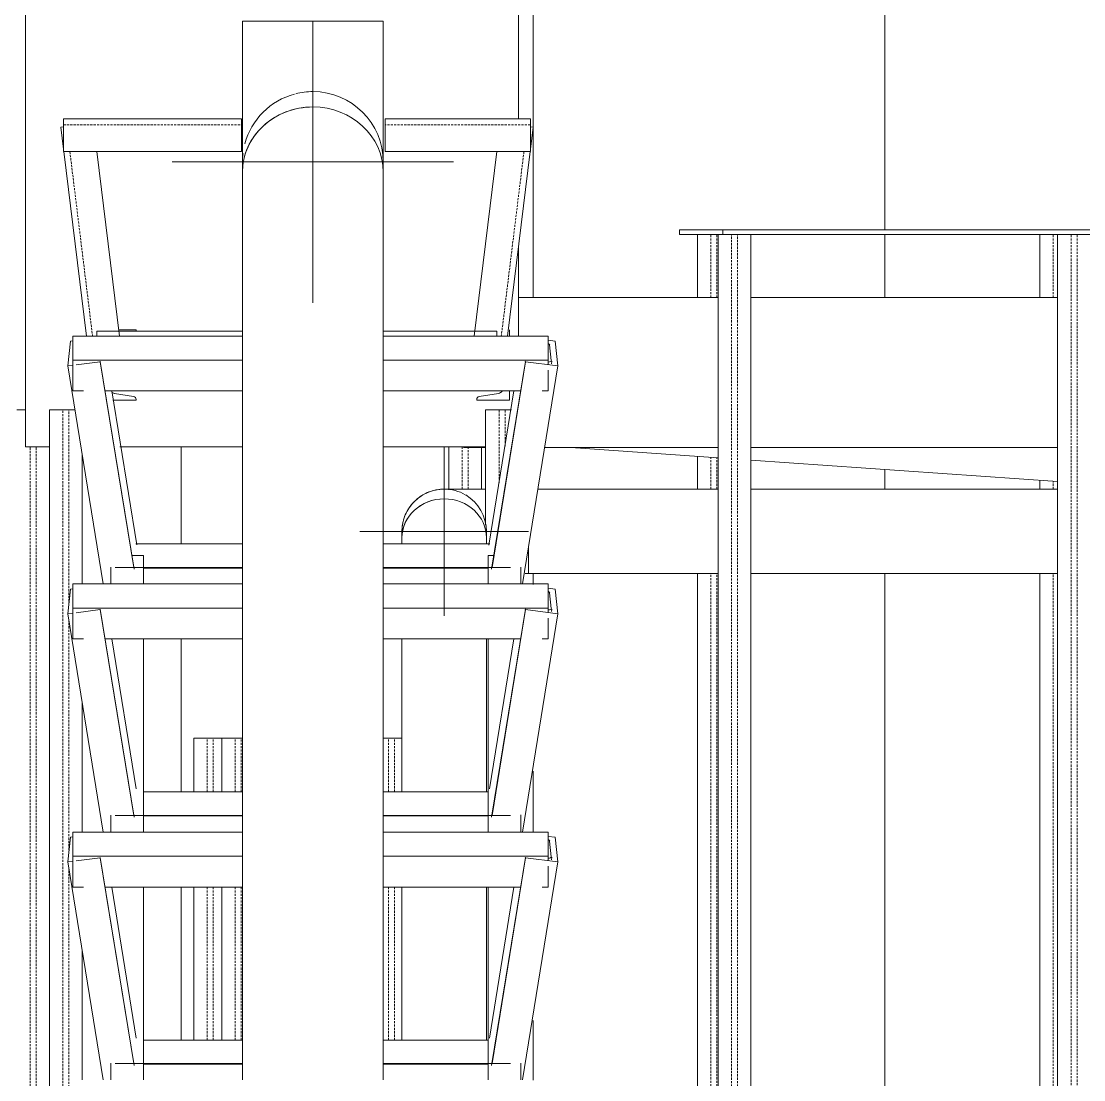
# Model space of a CAD drawing. Header units: centimetres. Extents: x -3046 to 63786, y -269 to 1483.
# Drawn here: x 55661.6 to 55888, y 247.2 to 472.8 of the extents above; entities that cross this region are included whole.
import ezdxf

# ---------------------------------------------------------------- set-up
doc = ezdxf.new("R2010")
doc.units = ezdxf.units.CM
doc.linetypes.add('Hidden', pattern=[0.714375, 0.47625, -0.238125])
doc.linetypes.add('Oculto', pattern=[0.714375, 0.47625, -0.238125])
for name, color, linetype, lineweight in [('A-FLOR', 7, 'Continuous', 9), ('A-GENM', 7, 'Continuous', 9), ('A-WALL-PATT', 7, 'Continuous', 9), ('M-HVAC-DUCT', 7, 'Continuous', 9), ('M-HVAC-DUCT-CNTR', 7, 'Continuous', 9), ('S-BEAM', 7, 'Continuous', 9), ('S-COLS', 7, 'Continuous', 9)]:
    doc.layers.add(name, color=color, linetype=linetype, lineweight=lineweight)
doc.layers.add('M-HVAC-DUCT-ANNO', color=7, linetype='Continuous', lineweight=9, true_color=0x007f00)

# ---------------------------------------------------------------- blocks, each defined once
blk = doc.blocks.new('M_Round Elbow - 1 D-1285890-s04')
at = {"layer": 'M-HVAC-DUCT', "color": 6, "true_color": 0xff00ff, "flags": 128}
for points in [[(-1527.18, 442.84), (-1527.18, 442.82), (-1527.18, 442.75), (-1527.18, 442.63), (-1527.18, 442.46), (-1527.18, 442.24), (-1527.18, 441.98), (-1527.18, 441.67), (-1527.18, 441.32), (-1527.18, 440.92), (-1527.18, 440.66)], [(-1497.18, 440.66), (-1497.18, 441.08), (-1497.18, 441.47), (-1497.18, 441.8), (-1497.18, 442.09), (-1497.18, 442.34), (-1497.18, 442.53), (-1497.18, 442.68), (-1497.18, 442.78), (-1497.18, 442.83), (-1497.18, 442.84)]]:
    blk.add_lwpolyline(points, dxfattribs=at)
at = {"layer": 'M-HVAC-DUCT', "color": 6, "true_color": 0xff00ff}
for start, end in [(90, 104.1082), (360, 90), (105, 165), (173.0066, 180)]:
    blk.add_arc((-1512.18, 442.84), 15, start, end, dxfattribs=at)
for start_param, end_param in [(1.570796, 3.141593), (0, 1.570796)]:
    blk.add_ellipse((-1512.18, 440.66), major_axis=(15, 0), ratio=0.927184, start_param=start_param, end_param=end_param, dxfattribs=at)
blk = doc.blocks.new('M_Round Elbow - 1 D-1285908-s04')
at = {"layer": 'M-HVAC-DUCT', "color": 6, "true_color": 0xff00ff}
for p, q in [((-1512.18, 472.84), (-1527.18, 472.84)), ((-1497.18, 472.84), (-1512.18, 472.84)), ((-1527.17, 442.39), (-1527.18, 442.68)), ((-1497.18, 442.84), (-1497.19, 442.47))]:
    blk.add_line(p, q, dxfattribs=at)
at = {"layer": 'M-HVAC-DUCT', "color": 6, "true_color": 0xff00ff, "flags": 128}
for points in [[(-1527.18, 443.06), (-1527.18, 443.23), (-1527.18, 443.44), (-1527.18, 443.7), (-1527.18, 444.01), (-1527.18, 444.36), (-1527.18, 444.77), (-1527.18, 445.21), (-1527.18, 445.7), (-1527.18, 446.23), (-1527.18, 446.81), (-1527.18, 447.42), (-1527.18, 448.08), (-1527.18, 448.78), (-1527.18, 449.51), (-1527.18, 450.29), (-1527.18, 451.1), (-1527.18, 451.94), (-1527.18, 452.82), (-1527.18, 453.73), (-1527.18, 454.67), (-1527.18, 455.64), (-1527.18, 456.63), (-1527.18, 457.66), (-1527.18, 458.7), (-1527.18, 459.77), (-1527.18, 460.86), (-1527.18, 461.97), (-1527.18, 463.1), (-1527.18, 464.24), (-1527.18, 465.4), (-1527.18, 466.56), (-1527.18, 467.74), (-1527.18, 468.93), (-1527.18, 470.12), (-1527.18, 471.32), (-1527.18, 472.52), (-1527.18, 472.84)], [(-1497.18, 472.84), (-1497.18, 471.64), (-1497.18, 470.44), (-1497.18, 469.25), (-1497.18, 468.06), (-1497.18, 466.88), (-1497.18, 465.71), (-1497.18, 464.55), (-1497.18, 463.41), (-1497.18, 462.27), (-1497.18, 461.16), (-1497.18, 460.06), (-1497.18, 458.99), (-1497.18, 457.94), (-1497.18, 456.91), (-1497.18, 455.9), (-1497.18, 454.93), (-1497.18, 453.98), (-1497.18, 453.06), (-1497.18, 452.17), (-1497.18, 451.32), (-1497.18, 450.5), (-1497.18, 449.72), (-1497.18, 448.97), (-1497.18, 448.27), (-1497.18, 447.6), (-1497.18, 446.97), (-1497.18, 446.38), (-1497.18, 445.84), (-1497.18, 445.34), (-1497.18, 444.88), (-1497.18, 444.47), (-1497.18, 444.1), (-1497.18, 443.78), (-1497.18, 443.51), (-1497.18, 443.28), (-1497.18, 443.1), (-1497.18, 442.97)]]:
    blk.add_lwpolyline(points, dxfattribs=at)
blk = doc.blocks.new('M_Round Elbow - 1 D-1286141-s04')
at = {"layer": 'M-HVAC-DUCT', "color": 6, "true_color": 0xff00ff, "flags": 128}
for points in [[(-1493.18, 364.1), (-1493.18, 364.09), (-1493.18, 364.04), (-1493.18, 363.97), (-1493.18, 363.87), (-1493.18, 363.74), (-1493.18, 363.59), (-1493.18, 363.4), (-1493.18, 363.19), (-1493.18, 362.95), (-1493.18, 362.72)], [(-1475.18, 362.72), (-1475.18, 362.98), (-1475.18, 363.22), (-1475.18, 363.43), (-1475.18, 363.61), (-1475.18, 363.76), (-1475.18, 363.89), (-1475.18, 363.98), (-1475.18, 364.05), (-1475.18, 364.09), (-1475.18, 364.1)]]:
    blk.add_lwpolyline(points, dxfattribs=at)
at = {"layer": 'M-HVAC-DUCT', "color": 6, "true_color": 0xff00ff}
for start, end in [(90, 180), (60, 90), (360, 59.4124), (180, 183.0832), (356.9168, 0)]:
    blk.add_arc((-1484.18, 364.1), 9, start, end, dxfattribs=at)
for major_axis, start_param, end_param in [((9, 0), 1.570796, 3.141593), ((-9, 0), 3.141593, 4.712389)]:
    blk.add_ellipse((-1484.18, 362.72), major_axis=major_axis, ratio=0.922981, start_param=start_param, end_param=end_param, dxfattribs=at)
blk = doc.blocks.new('Barras cuadradas - Pilar - SQ 70mm-1286886-s04')
at = {"layer": 'S-COLS'}
for p, q in [((-1537.58, 320), (-1537.58, 308.56)), ((-1531.58, 320), (-1537.58, 320)), ((-1537.58, 288.27), (-1537.58, 255.65))]:
    blk.add_line(p, q, dxfattribs=at)
at = {"layer": 'S-COLS', "linetype": 'Oculto'}
for p, q in [((-1534.72, 308.56), (-1534.72, 320)), ((-1533.45, 308.56), (-1533.45, 320)), ((-1534.72, 255.65), (-1534.72, 288.27)), ((-1533.45, 255.65), (-1533.45, 288.27))]:
    blk.add_line(p, q, dxfattribs=at)
blk = doc.blocks.new('Barras cuadradas - Pilar - SQ 70mm-V204-s04')
at = {"layer": 'S-COLS'}
for p, q in [((-1531.58, 320), (-1531.58, 308.56)), ((-1527.18, 320), (-1531.58, 320)), ((-1531.58, 288.27), (-1531.58, 255.65))]:
    blk.add_line(p, q, dxfattribs=at)
at = {"layer": 'S-COLS', "linetype": 'Oculto'}
for p, q in [((-1528.72, 308.56), (-1528.72, 320)), ((-1527.45, 308.56), (-1527.45, 320)), ((-1528.72, 255.65), (-1528.72, 288.27)), ((-1527.45, 255.65), (-1527.45, 288.27))]:
    blk.add_line(p, q, dxfattribs=at)
blk = doc.blocks.new('Barras cuadradas - Pilar - SQ 70mm-V205-s04')
at = {"layer": 'S-COLS'}
blk.add_line((-1493.15, 320), (-1497.18, 320), dxfattribs=at)
at = {"layer": 'S-COLS', "linetype": 'Oculto'}
for p, q in [((-1496.02, 308.56), (-1496.02, 320)), ((-1494.75, 308.56), (-1494.75, 320)), ((-1496.02, 255.65), (-1496.02, 288.27)), ((-1494.75, 255.65), (-1494.75, 288.27))]:
    blk.add_line(p, q, dxfattribs=at)
blk = doc.blocks.new('C Shapes - C7x15-1294568-s04')
at = {"layer": 'S-BEAM'}
for p, q in [((-1565.91, 450.27), (-1565.33, 450.34)), ((-1565.33, 445.56), (-1565.91, 450.27)), ((-1560.44, 405.73), (-1565.27, 445.07)), ((-1553.39, 405.73), (-1558.22, 445.07))]:
    blk.add_line(p, q, dxfattribs=at)
at = {"layer": 'S-BEAM', "linetype": 'Hidden'}
blk.add_line((-1563.97, 445.07), (-1559.14, 405.73), dxfattribs=at)
blk = doc.blocks.new('C Shapes - C7x15-1293934-s04')
at = {"layer": 'S-BEAM'}
for p, q in [((-1565.33, 445.07), (-1565.33, 452.07)), ((-1565.33, 452.07), (-1527.4, 452.07)), ((-1527.4, 452.07), (-1527.4, 445.07)), ((-1527.4, 445.07), (-1565.33, 445.07))]:
    blk.add_line(p, q, dxfattribs=at)
at = {"layer": 'S-BEAM', "linetype": 'Hidden'}
blk.add_line((-1565.33, 450.77), (-1527.4, 450.77), dxfattribs=at)
blk = doc.blocks.new('C Shapes - C7x15-1294540-s04')
at = {"layer": 'S-BEAM'}
for p, q in [((-1465.82, 450.34), (-1465.24, 450.27)), ((-1465.24, 450.27), (-1465.82, 445.56)), ((-1472.93, 445.07), (-1477.76, 405.73)), ((-1465.88, 445.07), (-1470.71, 405.73))]:
    blk.add_line(p, q, dxfattribs=at)
at = {"layer": 'S-BEAM', "linetype": 'Hidden'}
blk.add_line((-1467.18, 445.07), (-1472.01, 405.73), dxfattribs=at)
blk = doc.blocks.new('C Shapes - C7x15-1294120-s04')
at = {"layer": 'S-BEAM'}
for p, q in [((-1496.78, 445.07), (-1496.78, 452.07)), ((-1496.78, 452.07), (-1465.82, 452.07)), ((-1465.82, 452.07), (-1465.82, 445.07)), ((-1465.82, 445.07), (-1496.78, 445.07))]:
    blk.add_line(p, q, dxfattribs=at)
at = {"layer": 'S-BEAM', "linetype": 'Hidden'}
blk.add_line((-1465.82, 450.77), (-1496.78, 450.77), dxfattribs=at)
blk = doc.blocks.new('C Shapes - C7x15-1294607-s04')
at = {"layer": 'S-BEAM'}
for p, q in [((-1558.19, 405.73), (-1558.19, 406.74)), ((-1527.13, 406.74), (-1558.19, 406.74)), ((-1472.96, 406.74), (-1497.23, 406.74)), ((-1472.96, 406.74), (-1472.96, 405.73))]:
    blk.add_line(p, q, dxfattribs=at)
blk = doc.blocks.new('C Shapes - C7x15-1298712-s04')
at = {"layer": 'S-BEAM'}
for p, q in [((-1563.32, 400.6), (-1563.32, 405.73)), ((-1527.18, 405.73), (-1563.32, 405.73)), ((-1527.18, 405.73), (-1527.18, 400.6)), ((-1563.32, 394.02), (-1563.32, 400.6)), ((-1563.32, 400.6), (-1527.18, 400.6)), ((-1527.18, 400.6), (-1527.18, 394.02)), ((-1561.06, 394.02), (-1563.32, 394.02)), ((-1527.18, 394.02), (-1556.47, 394.02))]:
    blk.add_line(p, q, dxfattribs=at)
blk = doc.blocks.new('C Shapes - C7x15-1298713-s04')
at = {"layer": 'S-BEAM'}
for p, q in [((-1527.18, 361.41), (-1549.88, 361.41)), ((-1474.48, 361.41), (-1497.18, 361.41)), ((-1527.18, 356.37), (-1554.32, 356.37)), ((-1527.18, 356.28), (-1548.26, 356.28)), ((-1470.04, 356.37), (-1497.18, 356.37)), ((-1474.84, 356.28), (-1497.18, 356.28))]:
    blk.add_line(p, q, dxfattribs=at)
blk = doc.blocks.new('C Shapes - C7x15-1298364-s04')
at = {"layer": 'S-BEAM'}
for p, q in [((-1497.18, 400.6), (-1497.18, 405.73)), ((-1462.05, 405.73), (-1497.18, 405.73)), ((-1462.05, 405.73), (-1462.05, 400.6)), ((-1497.18, 394.02), (-1497.18, 400.6)), ((-1497.18, 400.6), (-1462.05, 400.6)), ((-1462.05, 400.6), (-1462.05, 399.63)), ((-1462.05, 398.46), (-1462.05, 394.02)), ((-1467.89, 394.02), (-1497.18, 394.02)), ((-1462.05, 394.02), (-1463.3, 394.02))]:
    blk.add_line(p, q, dxfattribs=at)
blk = doc.blocks.new('C Shapes - C7x15-1298311-s04')
at = {"layer": 'S-BEAM'}
for p, q in [((-1460.53, 404.63), (-1462.05, 404.83)), ((-1461.71, 403.84), (-1461.35, 400.49)), ((-1459.96, 399.37), (-1460.53, 404.63)), ((-1466.88, 400.34), (-1474.08, 356.01)), ((-1466.88, 400.26), (-1473.99, 356.4)), ((-1459.96, 399.37), (-1467.51, 352.88)), ((-1466.89, 400.32), (-1466.88, 400.26)), ((-1466.88, 400.26), (-1459.96, 399.37)), ((-1461.31, 399.83), (-1461.22, 400.39)), ((-1469.31, 394.02), (-1474.64, 361.18))]:
    blk.add_line(p, q, dxfattribs=at)
for centre, major_axis, start_param, end_param in [((-1462.96, 404), (-1.26, 0.2), 3.235311, 3.938155), ((-1466.26, 400.24), (-0.628, 0.102), 0, 0.093719), ((-1462.6, 400.66), (-1.26, 0.2), 2.063904, 3.235311)]:
    blk.add_ellipse(centre, major_axis=major_axis, ratio=0.342149, start_param=start_param, end_param=end_param, dxfattribs=at)
blk = doc.blocks.new('C Shapes - C7x15-V211-s04')
at = {"layer": 'S-BEAM'}
for p, q in [((-1527.18, 308.56), (-1548.26, 308.56)), ((-1474.84, 308.56), (-1497.18, 308.56)), ((-1527.18, 303.53), (-1554.32, 303.53)), ((-1470.04, 303.53), (-1497.18, 303.53)), ((-1527.18, 303.43), (-1548.26, 303.43)), ((-1474.84, 303.43), (-1497.18, 303.43))]:
    blk.add_line(p, q, dxfattribs=at)
blk = doc.blocks.new('C Shapes - C7x15-V212-s04')
at = {"layer": 'S-BEAM'}
for p, q in [((-1460.53, 351.79), (-1462.05, 351.98)), ((-1459.96, 346.52), (-1460.53, 351.79)), ((-1461.71, 350.99), (-1461.35, 347.64)), ((-1466.88, 347.49), (-1474.08, 303.16)), ((-1466.88, 347.41), (-1473.99, 303.55)), ((-1459.96, 346.52), (-1467.51, 299.97)), ((-1466.89, 347.47), (-1466.88, 347.41)), ((-1466.88, 347.41), (-1459.96, 346.52)), ((-1461.31, 346.98), (-1461.22, 347.54)), ((-1469.31, 341.18), (-1474.5, 309.21))]:
    blk.add_line(p, q, dxfattribs=at)
for centre, major_axis, start_param, end_param in [((-1462.96, 351.15), (-1.26, 0.2), 3.235311, 3.938155), ((-1466.26, 347.39), (-0.628, 0.102), 0, 0.093719), ((-1462.6, 347.81), (-1.26, 0.2), 2.063904, 3.235311)]:
    blk.add_ellipse(centre, major_axis=major_axis, ratio=0.342149, start_param=start_param, end_param=end_param, dxfattribs=at)
blk = doc.blocks.new('C Shapes - C7x15-V213-s04')
at = {"layer": 'S-BEAM'}
for p, q in [((-1460.53, 298.88), (-1462.05, 299.07)), ((-1461.71, 298.08), (-1461.35, 294.73)), ((-1459.96, 293.61), (-1460.53, 298.88)), ((-1466.88, 294.58), (-1474.08, 250.25)), ((-1466.88, 294.5), (-1473.99, 250.64)), ((-1466.89, 294.56), (-1466.88, 294.5)), ((-1466.88, 294.5), (-1459.96, 293.61)), ((-1461.31, 294.07), (-1461.22, 294.63)), ((-1459.96, 293.61), (-1467.5, 247.19)), ((-1469.31, 288.27), (-1474.54, 256.02))]:
    blk.add_line(p, q, dxfattribs=at)
for centre, major_axis, start_param, end_param in [((-1462.96, 298.24), (-1.26, 0.2), 3.235311, 3.938155), ((-1466.26, 294.48), (-0.628, 0.102), 0, 0.093719), ((-1462.6, 294.9), (-1.26, 0.2), 2.063904, 3.235311)]:
    blk.add_ellipse(centre, major_axis=major_axis, ratio=0.342149, start_param=start_param, end_param=end_param, dxfattribs=at)
blk = doc.blocks.new('C Shapes - C7x15-1298714-s04')
at = {"layer": 'S-BEAM'}
for p, q in [((-1563.83, 404.63), (-1564.4, 399.37)), ((-1563.32, 404.7), (-1563.83, 404.63)), ((-1564.4, 399.37), (-1563.32, 399.51)), ((-1556.86, 352.88), (-1564.4, 399.37)), ((-1562.64, 399.59), (-1557.49, 400.26)), ((-1557.49, 400.26), (-1557.48, 400.32)), ((-1550.37, 356.4), (-1557.49, 400.26)), ((-1550.29, 356.01), (-1557.48, 400.34)), ((-1549.72, 361.19), (-1555.05, 394.02))]:
    blk.add_line(p, q, dxfattribs=at)
blk.add_ellipse((-1558.11, 400.24), major_axis=(0.628, 0.102), ratio=0.342149, start_param=6.189467, end_param=6.283185, dxfattribs=at)
blk = doc.blocks.new('C Shapes - C7x15-V216-s04')
at = {"layer": 'S-BEAM'}
for p, q in [((-1563.83, 351.79), (-1564.4, 346.52)), ((-1563.32, 351.85), (-1563.83, 351.79)), ((-1564.4, 346.52), (-1563.32, 346.66)), ((-1556.85, 299.97), (-1564.4, 346.52)), ((-1562.64, 346.74), (-1557.49, 347.41)), ((-1557.49, 347.41), (-1557.48, 347.47)), ((-1550.37, 303.55), (-1557.49, 347.41)), ((-1550.29, 303.16), (-1557.48, 347.49)), ((-1549.87, 309.21), (-1555.05, 341.18))]:
    blk.add_line(p, q, dxfattribs=at)
blk.add_ellipse((-1558.11, 347.39), major_axis=(0.628, 0.102), ratio=0.342149, start_param=6.189467, end_param=6.283185, dxfattribs=at)
blk = doc.blocks.new('C Shapes - C7x15-V217-s04')
at = {"layer": 'S-BEAM'}
for p, q in [((-1563.83, 298.88), (-1564.4, 293.61)), ((-1563.32, 298.94), (-1563.83, 298.88)), ((-1562.64, 293.83), (-1557.49, 294.5)), ((-1557.49, 294.5), (-1557.48, 294.56)), ((-1550.37, 250.64), (-1557.49, 294.5)), ((-1550.29, 250.25), (-1557.48, 294.58)), ((-1564.4, 293.61), (-1563.32, 293.75)), ((-1556.87, 247.19), (-1564.4, 293.61)), ((-1549.82, 256.02), (-1555.05, 288.27))]:
    blk.add_line(p, q, dxfattribs=at)
blk.add_ellipse((-1558.11, 294.48), major_axis=(0.628, 0.102), ratio=0.342149, start_param=6.189467, end_param=6.283185, dxfattribs=at)
blk = doc.blocks.new('C Shapes - C7x15-1298844-s04')
at = {"layer": 'S-BEAM'}
for p, q in [((-1549.85, 407.03), (-1553.55, 407.03)), ((-1549.85, 406.86), (-1549.85, 407.03)), ((-1554.84, 392.03), (-1549.85, 392.03)), ((-1550.38, 392.83), (-1554.49, 393.51)), ((-1549.85, 392.03), (-1549.85, 392.2))]:
    blk.add_line(p, q, dxfattribs=at)
for centre, radius, start, end in [((-1550.49, 406.86), 0.636, 346.5767, 360), ((-1550.49, 406.86), 0.636, 346.5767, 360), ((-1554.29, 394.77), 1.27, 233.6933, 260.54), ((-1550.49, 392.2), 0.636, 0, 80.54), ((-1550.49, 392.2), 0.636, 0, 67.1167)]:
    blk.add_arc(centre, radius, start, end, dxfattribs=at)
blk = doc.blocks.new('C Shapes - C7x15-1298941-s04')
at = {"layer": 'S-BEAM'}
for p, q in [((-1470.26, 405.73), (-1470.26, 407.03)), ((-1477.26, 392.2), (-1477.26, 392.03)), ((-1477.26, 392.03), (-1470.26, 392.03)), ((-1472.62, 393.51), (-1476.73, 392.83)), ((-1470.26, 392.03), (-1470.26, 394.02))]:
    blk.add_line(p, q, dxfattribs=at)
for centre, radius, start, end in [((-1476.62, 392.2), 0.636, 99.46, 180), ((-1476.62, 392.2), 0.636, 99.46, 180), ((-1472.83, 394.77), 1.27, 279.46, 319.73)]:
    blk.add_arc(centre, radius, start, end, dxfattribs=at)
blk = doc.blocks.new('C Shapes - C7x15-1299174-s04')
at = {"layer": 'S-BEAM'}
for p, q in [((-1474.84, 358.98), (-1473.58, 358.98)), ((-1474.84, 352.88), (-1474.84, 358.98)), ((-1467.84, 356.49), (-1467.84, 352.88)), ((-1474.84, 299.97), (-1474.84, 341.18)), ((-1467.84, 303.64), (-1467.84, 299.97)), ((-1474.84, 247.19), (-1474.84, 288.27)), ((-1467.84, 250.73), (-1467.84, 247.19)), ((-1474.84, 198.51), (-1474.84, 235.48)), ((-1473.89, 198.51), (-1474.84, 198.51)), ((-1474.84, 198.51), (-1474.84, 198.36)), ((-1474.84, 191.15), (-1474.84, 184.78)), ((-1469.14, 191.02), (-1469.14, 187.16)), ((-1467.84, 184.62), (-1467.84, 192.28)), ((-1470.2, 186), (-1474.31, 185.36)), ((-1474.84, 184.78), (-1474.84, 184.62)), ((-1474.84, 184.62), (-1467.84, 184.62))]:
    blk.add_line(p, q, dxfattribs=at)
for centre, major_axis, start_param, end_param in [((-1474.2, 198.36), (0.636, 0), 3.141593, 3.844437), ((-1470.41, 187.16), (1.27, 0), 4.877497, 6.283185), ((-1474.2, 184.78), (0.636, 0), 1.735904, 3.141593)]:
    blk.add_ellipse(centre, major_axis=major_axis, ratio=0.926014, start_param=start_param, end_param=end_param, dxfattribs=at)
blk = doc.blocks.new('C Shapes - C7x15-1299262-s04')
at = {"layer": 'S-BEAM'}
for p, q in [((-1550.79, 358.98), (-1548.26, 358.98)), ((-1548.26, 358.98), (-1548.26, 352.88)), ((-1555.26, 352.88), (-1555.26, 356.47)), ((-1548.26, 341.18), (-1548.26, 299.97)), ((-1555.26, 299.97), (-1555.26, 303.62)), ((-1548.26, 288.27), (-1548.26, 247.19)), ((-1555.26, 247.19), (-1555.26, 250.71)), ((-1548.26, 235.48), (-1548.26, 198.51)), ((-1548.26, 198.51), (-1550.48, 198.51)), ((-1548.26, 198.36), (-1548.26, 198.51)), ((-1555.26, 191.01), (-1555.26, 184.62)), ((-1553.97, 187.16), (-1553.97, 191.15)), ((-1548.26, 184.78), (-1548.26, 191.15)), ((-1548.8, 185.36), (-1552.9, 186)), ((-1555.26, 184.62), (-1548.26, 184.62)), ((-1548.26, 184.62), (-1548.26, 184.78))]:
    blk.add_line(p, q, dxfattribs=at)
for centre, major_axis, start_param, end_param in [((-1548.9, 198.36), (0.636, 0), 5.042858, 6.283185), ((-1552.7, 187.16), (1.27, 0), 3.141593, 4.547281), ((-1548.9, 184.78), (0.636, 0), 0, 1.405688)]:
    blk.add_ellipse(centre, major_axis=major_axis, ratio=0.926014, start_param=start_param, end_param=end_param, dxfattribs=at)
blk = doc.blocks.new('M_Round Elbow - 1 D-1299458-s04')
at = {"layer": 'M-HVAC-DUCT', "color": 6, "true_color": 0xff00ff}
for q in [(-1466.18, 361.01), (-1466.9, 355.1)]:
    blk.add_line((-1466.18, 355.1), q, dxfattribs=at)
at = {"layer": 'M-HVAC-DUCT', "color": 6, "true_color": 0xff00ff, "flags": 128}
for points in [[(-1490.19, 370.8), (-1489.92, 371.04), (-1489.63, 371.26), (-1489.34, 371.47), (-1489.04, 371.68), (-1488.74, 371.86), (-1488.42, 372.04), (-1488.1, 372.2), (-1487.78, 372.35), (-1487.44, 372.49), (-1487.11, 372.61), (-1486.76, 372.72), (-1486.42, 372.82), (-1486.07, 372.9), (-1485.71, 372.97), (-1485.36, 373.03), (-1485, 373.07), (-1484.64, 373.09), (-1484.28, 373.1)], [(-1483.95, 373.1), (-1483.82, 373.1), (-1483.67, 373.1), (-1483.48, 373.1), (-1483.27, 373.1), (-1483.03, 373.1), (-1482.76, 373.1), (-1482.47, 373.1), (-1482.15, 373.1), (-1481.8, 373.1), (-1481.43, 373.1), (-1481.04, 373.1), (-1480.62, 373.1), (-1480.18, 373.1), (-1479.71, 373.1), (-1479.23, 373.1), (-1478.72, 373.1), (-1478.2, 373.1), (-1477.65, 373.1), (-1477.09, 373.1), (-1476.51, 373.1), (-1475.91, 373.1), (-1475.36, 373.1)], [(-1492.83, 366.59), (-1492.73, 366.93), (-1492.61, 367.27), (-1492.47, 367.61), (-1492.32, 367.94), (-1492.17, 368.26), (-1491.99, 368.57), (-1491.81, 368.88), (-1491.61, 369.18), (-1491.4, 369.48), (-1491.18, 369.76), (-1490.95, 370.04), (-1490.71, 370.3)], [(-1493.18, 364.1), (-1493.17, 364.46), (-1493.15, 364.82), (-1493.12, 365.18), (-1493.07, 365.54), (-1493, 365.89), (-1492.92, 366.24)], [(-1493.15, 363.29), (-1493.17, 363.65), (-1493.18, 364.01)]]:
    blk.add_lwpolyline(points, dxfattribs=at)
blk = doc.blocks.new('Barras cuadradas - Pilar - SQ 70mm-1300521-s04')
at = {"layer": 'S-COLS'}
for p, q in [((-1568.33, 390), (-1568.33, 0)), ((-1562.88, 390), (-1568.33, 390)), ((-1561.33, 380.32), (-1561.33, 352.88)), ((-1561.33, 327.6), (-1561.33, 299.97)), ((-1561.33, 274.69), (-1561.33, 247.19))]:
    blk.add_line(p, q, dxfattribs=at)
at = {"layer": 'S-COLS', "linetype": 'Oculto'}
for p, q in [((-1565.47, 0), (-1565.47, 390)), ((-1564.2, 348.42), (-1564.2, 390)), ((-1564.2, 295.51), (-1564.2, 345.25)), ((-1564.2, 242.72), (-1564.2, 292.34))]:
    blk.add_line(p, q, dxfattribs=at)
blk = doc.blocks.new('Barras cuadradas - Pilar - SQ 70mm-V220-s04')
at = {"layer": 'S-COLS'}
for p, q in [((-1475.36, 390), (-1475.36, 365.43)), ((-1469.85, 390), (-1475.36, 390))]:
    blk.add_line(p, q, dxfattribs=at)
at = {"layer": 'S-COLS', "linetype": 'Oculto'}
for p, q in [((-1472.49, 374.43), (-1472.49, 390)), ((-1471.22, 382.26), (-1471.22, 390))]:
    blk.add_line(p, q, dxfattribs=at)
blk = doc.blocks.new('Barras cuadradas - Pilar - SQ 70mm-V221-s04')
at = {"layer": 'S-COLS'}
for p, q in [((-1483.22, 382.1), (-1483.22, 372.98)), ((-1476.22, 381.97), (-1476.22, 373.1))]:
    blk.add_line(p, q, dxfattribs=at)
at = {"layer": 'S-COLS', "linetype": 'Oculto'}
for p, q in [((-1480.36, 373.1), (-1480.36, 382.1)), ((-1479.09, 373.1), (-1479.09, 381.97))]:
    blk.add_line(p, q, dxfattribs=at)
blk = doc.blocks.new('Barras cuadradas - Pilar - SQ 70mm-V222-s04')
at = {"layer": 'S-COLS'}
blk.add_line((-1573.4, 390), (-1575.27, 390), dxfattribs=at)
at = {"layer": 'S-COLS', "linetype": 'Oculto'}
for p, q in [((-1572.41, 0), (-1572.41, 382.1)), ((-1571.14, 0), (-1571.14, 382.1))]:
    blk.add_line(p, q, dxfattribs=at)
blk = doc.blocks.new('Generic Model 2 - Generic Model 2-1300948-s04')
at = {"layer": 'A-GENM'}
for p, q in [((-1573.4, 534.53), (-1573.4, 556.44)), ((-1468.36, 556.44), (-1573.4, 556.44)), ((-1468.36, 556.44), (-1468.36, 534.53)), ((-1573.4, 476.07), (-1573.4, 534.53)), ((-1468.36, 534.53), (-1573.4, 534.53)), ((-1468.36, 534.53), (-1468.36, 476.07)), ((-1573.4, 382.1), (-1573.4, 476.07)), ((-1468.36, 476.07), (-1573.4, 476.07)), ((-1468.36, 476.07), (-1468.36, 452.07)), ((-1468.36, 424.87), (-1468.36, 405.73)), ((-1568.33, 382.1), (-1573.4, 382.1)), ((-1527.18, 382.1), (-1553.32, 382.1)), ((-1475.36, 382.1), (-1497.18, 382.1))]:
    blk.add_line(p, q, dxfattribs=at)
blk = doc.blocks.new('Barras cuadradas - Pilar - SQ 70mm-1302064-s04')
at = {"layer": 'S-COLS'}
for p, q in [((-1425.8, 427.4), (-1425.8, 120)), ((-1418.8, 427.4), (-1418.8, 120))]:
    blk.add_line(p, q, dxfattribs=at)
at = {"layer": 'S-COLS', "linetype": 'Oculto'}
for p, q in [((-1422.93, 120), (-1422.93, 427.4)), ((-1421.66, 120), (-1421.66, 427.4))]:
    blk.add_line(p, q, dxfattribs=at)
blk = doc.blocks.new('Barras cuadradas - Pilar - SQ 70mm-V223-s04')
at = {"layer": 'S-COLS'}
blk.add_line((-1353.43, 427.4), (-1353.43, 123.19), dxfattribs=at)
at = {"layer": 'S-COLS', "linetype": 'Oculto'}
for p, q in [((-1350.56, 123.19), (-1350.56, 427.4)), ((-1349.29, 123.19), (-1349.29, 427.4))]:
    blk.add_line(p, q, dxfattribs=at)
blk = doc.blocks.new('Barras cuadradas - Pilar - SQ 70mm-1301888-s04')
at = {"layer": 'S-COLS'}
for p, q in [((-1357.22, 427.4), (-1357.22, 413.93)), ((-1357.22, 374.98), (-1357.22, 373.1)), ((-1357.22, 355.1), (-1357.22, 123.69))]:
    blk.add_line(p, q, dxfattribs=at)
at = {"layer": 'S-COLS', "linetype": 'Oculto'}
for p, q in [((-1354.36, 413.93), (-1354.36, 427.4)), ((-1354.36, 373.1), (-1354.36, 374.78)), ((-1354.36, 123.69), (-1354.36, 355.1))]:
    blk.add_line(p, q, dxfattribs=at)
blk = doc.blocks.new('Barras cuadradas - Pilar - SQ 70mm-V224-s04')
at = {"layer": 'S-COLS'}
for p, q in [((-1430.22, 427.4), (-1430.22, 413.93)), ((-1430.22, 380.08), (-1430.22, 373.05)), ((-1430.22, 355.1), (-1430.22, 123.65))]:
    blk.add_line(p, q, dxfattribs=at)
at = {"layer": 'S-COLS', "linetype": 'Oculto'}
for p, q in [((-1427.36, 413.93), (-1427.36, 427.4)), ((-1426.09, 413.93), (-1426.09, 427.4)), ((-1427.36, 373.1), (-1427.36, 379.88)), ((-1426.09, 373.1), (-1426.09, 379.79)), ((-1427.36, 123.64), (-1427.36, 355.1)), ((-1426.09, 123.64), (-1426.09, 355.1))]:
    blk.add_line(p, q, dxfattribs=at)
blk = doc.blocks.new('PQ_RVR_EXT-01_ZZ_ZZ_MO_T_A_rvt-4-s04')
at = {"layer": 'A-FLOR'}
for p, q in [((-1434.02, 428.4), (-1424.8, 428.4)), ((-1434.02, 427.4), (-1434.02, 428.4)), ((-1424.8, 428.4), (-1338.8, 428.4)), ((-1424.8, 428.4), (-1424.8, 427.4)), ((-1424.8, 427.4), (-1434.02, 427.4)), ((-1338.8, 427.4), (-1424.8, 427.4))]:
    blk.add_line(p, q, dxfattribs=at)
at = {"layer": 'M-HVAC-DUCT', "color": 6, "true_color": 0xff00ff}
for p, q in [((-1527.18, 472.84), (-1512.18, 472.84)), ((-1512.18, 472.84), (-1497.18, 472.84)), ((-1527.18, 440.66), (-1527.18, 405.73)), ((-1497.18, 405.73), (-1497.18, 440.66)), ((-1425.8, 413.95), (-1468.36, 413.95)), ((-1353.43, 413.95), (-1418.8, 413.95)), ((-1527.18, 396.64), (-1527.18, 352.88)), ((-1497.18, 352.88), (-1497.18, 396.64)), ((-1480.06, 381.97), (-1480.06, 381.95)), ((-1480.06, 381.95), (-1475.36, 381.95)), ((-1462.79, 381.95), (-1425.8, 381.95)), ((-1457.19, 381.97), (-1425.8, 379.77)), ((-1418.8, 381.95), (-1353.43, 381.95)), ((-1418.8, 379.28), (-1353.43, 374.71)), ((-1425.8, 373.1), (-1464.22, 373.1)), ((-1353.43, 373.1), (-1418.8, 373.1)), ((-1493.18, 362.72), (-1493.18, 361.41)), ((-1475.18, 361.41), (-1475.18, 362.72)), ((-1466.18, 361.01), (-1466.18, 355.1)), ((-1466.18, 355.1), (-1425.8, 355.1)), ((-1418.8, 355.1), (-1353.43, 355.1)), ((-1527.18, 344.2), (-1527.18, 299.97)), ((-1497.18, 299.97), (-1497.18, 344.2)), ((-1493.18, 341.18), (-1493.18, 308.56)), ((-1475.18, 308.56), (-1475.18, 341.18)), ((-1527.18, 291.7), (-1527.18, 247.19)), ((-1497.18, 247.19), (-1497.18, 291.7)), ((-1493.18, 288.27), (-1493.18, 255.65)), ((-1475.18, 255.65), (-1475.18, 288.27))]:
    blk.add_line(p, q, dxfattribs=at)
for centre, major_axis, ratio, start_param, end_param in [((-1512.18, 440.66), (-15, 0), 0.927184, 4.712389, 6.283185), ((-1512.18, 440.66), (15, 0), 0.927184, 0, 1.570796), ((-1484.18, 362.72), (-9, 0), 0.922981, 4.712389, 6.283185), ((-1484.18, 362.72), (-9, 0), 0.922981, 3.141593, 4.712389)]:
    blk.add_ellipse(centre, major_axis=major_axis, ratio=ratio, start_param=start_param, end_param=end_param, dxfattribs=at)
at = {"layer": 'M-HVAC-DUCT-ANNO', "color": 6, "true_color": 0xff00ff}
for centre, radius, start, end in [((-1512.18, 442.84), 15, 178.6679, 180), ((-1512.18, 442.84), 15, 0, 1.6189), ((-1484.18, 364.1), 9, 177.435, 180), ((-1484.18, 364.1), 9, 0, 2.565)]:
    blk.add_arc(centre, radius, start, end, dxfattribs=at)
at = {"layer": 'M-HVAC-DUCT-CNTR', "color": 6, "true_color": 0xff00ff}
for p, q in [((-1512.18, 412.84), (-1512.18, 472.84)), ((-1542.18, 442.84), (-1482.18, 442.84)), ((-1484.18, 346.1), (-1484.18, 382.1)), ((-1502.18, 364.1), (-1466.18, 364.1))]:
    blk.add_line(p, q, dxfattribs=at)
at = {"layer": 'A-GENM', "lineweight": 9}
blk.add_blockref('Generic Model 2 - Generic Model 2-1300948-s04', (0, 0), dxfattribs=at)
at = {"layer": 'M-HVAC-DUCT', "lineweight": 9}
for name in ['M_Round Elbow - 1 D-1285908-s04', 'M_Round Elbow - 1 D-1285890-s04', 'M_Round Elbow - 1 D-1286141-s04', 'M_Round Elbow - 1 D-1299458-s04']:
    blk.add_blockref(name, (0, 0), dxfattribs=at)
at = {"layer": 'S-BEAM', "lineweight": 9}
for name, p in [('C Shapes - C7x15-1293934-s04', (0, 0)), ('C Shapes - C7x15-1294120-s04', (0, 0)), ('C Shapes - C7x15-1294568-s04', (0, 0)), ('C Shapes - C7x15-1294540-s04', (0, 0)), ('C Shapes - C7x15-1298712-s04', (0, 0)), ('C Shapes - C7x15-1294607-s04', (0, 0)), ('C Shapes - C7x15-1298844-s04', (0, 0)), ('C Shapes - C7x15-1298364-s04', (0, 0)), ('C Shapes - C7x15-1298941-s04', (0, 0)), ('C Shapes - C7x15-1298714-s04', (0, 0)), ('C Shapes - C7x15-1298311-s04', (0, 0)), ('C Shapes - C7x15-1298713-s04', (0, 0)), ('C Shapes - C7x15-1299262-s04', (0, 0)), ('C Shapes - C7x15-1299174-s04', (0, 0)), ('C Shapes - C7x15-V216-s04', (0, 0)), ('C Shapes - C7x15-1298712-s04', (0, -52.85)), ('C Shapes - C7x15-1298364-s04', (0, -52.85)), ('C Shapes - C7x15-V212-s04', (0, 0)), ('C Shapes - C7x15-V211-s04', (0, 0)), ('C Shapes - C7x15-1298712-s04', (0, -105.76)), ('C Shapes - C7x15-1298364-s04', (0, -105.76)), ('C Shapes - C7x15-V213-s04', (0, 0)), ('C Shapes - C7x15-V217-s04', (0, 0)), ('C Shapes - C7x15-V211-s04', (0, -52.91))]:
    blk.add_blockref(name, p, dxfattribs=at)
at = {"layer": 'S-COLS', "lineweight": 9}
for name in ['Barras cuadradas - Pilar - SQ 70mm-V224-s04', 'Barras cuadradas - Pilar - SQ 70mm-1302064-s04', 'Barras cuadradas - Pilar - SQ 70mm-1301888-s04', 'Barras cuadradas - Pilar - SQ 70mm-V223-s04', 'Barras cuadradas - Pilar - SQ 70mm-V222-s04', 'Barras cuadradas - Pilar - SQ 70mm-1300521-s04', 'Barras cuadradas - Pilar - SQ 70mm-V220-s04', 'Barras cuadradas - Pilar - SQ 70mm-V221-s04', 'Barras cuadradas - Pilar - SQ 70mm-1286886-s04', 'Barras cuadradas - Pilar - SQ 70mm-V204-s04', 'Barras cuadradas - Pilar - SQ 70mm-V205-s04']:
    blk.add_blockref(name, (0, 0), dxfattribs=at)

msp = doc.modelspace()

# ---------------------------------------------------------------- hatches: boundary and pattern name
at = {"layer": 'A-WALL-PATT', "true_color": 0xc0c0c0}
h = msp.add_hatch(dxfattribs=at)
h.set_pattern_fill('FP_46', color=9, style=0, pattern_type=2)
h.set_pattern_definition([(90, (53595.614, 711.715), (-75, 5e-15), [])])
h.paths.add_polyline_path([(55155.64, 0), (55155.65, 0), (55155.64, 0.49)])
h.paths.add_polyline_path([(55151.2, 0), (55151.12, 1), (55075.02, 1), (55075.02, 0), (55140.47, 0)])
h.paths.add_polyline_path([(55775.37, 351.79), (55773.85, 351.42), (55774.03, 351.21), (55774.35, 351.1), (55775.04, 351.57)])
h.paths.add_polyline_path([(55775.94, 346.52), (55774.51, 347.41), (55774.62, 346.97)])
h.paths.add_polyline_path([(55775.37, 298.88), (55773.85, 298.51), (55774.03, 298.3), (55774.35, 298.19), (55775.04, 298.66)])
h.paths.add_polyline_path([(55775.94, 293.61), (55774.51, 294.5), (55774.62, 294.06), (55774.84, 293.98)])
h.paths.add_polyline_path([(55775.37, 246.09), (55773.85, 245.69), (55774.03, 245.51), (55774.35, 245.4), (55775.04, 245.87)])
h.paths.add_polyline_path([(55775.94, 240.82), (55774.51, 241.71), (55774.62, 241.27)])
h.paths.add_polyline_path([(55771.59, 2.5), (55771.84, 123.75), (55805.68, 123.75), (55805.68, 355.1), (55768.75, 355.1), (55768.39, 352.88), (55773.85, 352.68), (55773.85, 351.98), (55775.39, 351.57), (55775.94, 346.52), (55768.62, 299.97), (55773.85, 299.77), (55773.85, 299.07), (55775.39, 298.66), (55775.94, 293.61), (55768.69, 247.19), (55773.85, 246.98), (55773.85, 246.28), (55775.39, 245.87), (55775.94, 240.82), (55768.06, 190.88), (55768.06, 184.62), (55767.54, 184.62), (55767.54, 2.5), (55768.36, 2.5)])
h.paths.add_polyline_path([(55573.99, 2.5), (55660.63, 2.5), (55660.63, 390), (55662.5, 390), (55662.5, 556.44), (55767.54, 556.44), (55767.54, 452.07), (55770.08, 452.07), (55770.08, 450.34), (55770.66, 450.27), (55767.54, 424.87), (55767.54, 413.93), (55805.68, 413.93), (55805.68, 427.4), (55801.88, 427.4), (55801.88, 428.4), (55897.09, 428.4), (55897.09, 427.4), (55889.47, 427.4), (55889.47, 413.93), (55921.6, 413.65), (55925.37, 413.16), (55928.64, 412.52), (55928.64, 515.53), (55946.39, 515.53), (55946.39, 833.4), (55087.56, 948.8), (55087.56, 615.53), (55100.64, 615.53), (55100.64, 529.46), (55587.84, 529.46), (55587.84, 289.97), (55573.99, 289.97), (55573.99, 4.66)])
h.paths.add_polyline_path([(55674.57, 2.5), (55698.32, 2.5), (55698.32, 191.15), (55687.64, 191.15), (55687.48, 185.16), (55687.25, 185.16), (55687.48, 184.62), (55680.64, 184.62), (55680.64, 191.01), (55679.6, 190.88), (55674.57, 221.9), (55674.57, 21.23)])
h.paths.add_polyline_path([(55778.59, 2.5), (55805.68, 2.5), (55805.68, 116.75), (55778.59, 116.75), (55778.59, 7.42)])
h.paths.add_polyline_path([(55711.32, 2.5), (55731.01, 2.5), (55731.01, 19.96), (55711.32, 19.96)])
h.paths.add_polyline_path([(55812.68, 2.5), (55878.68, 2.5), (55878.68, 116.75), (55812.68, 116.75), (55812.68, 21.23)])
h.paths.add_polyline_path([(55885.68, 2.5), (55928.64, 2.5), (55928.64, 116.75), (55885.68, 116.75), (55885.68, 48.86)])
h.paths.add_polyline_path([(55744.06, 2.5), (55752.68, 2.5), (55752.68, 88.56), (55751.72, 88.44), (55749.71, 88.68), (55747.81, 89.41), (55746.11, 90.57), (55744.06, 92.57), (55744.06, 21.23)])
h.paths.add_polyline_path([(55759.68, 2.5), (55760.54, 2.5), (55760.41, 95.77), (55759.68, 93.7), (55759.68, 21.23)])
h.paths.add_polyline_path([(55719.17, 36.96), (55731.01, 36.96), (55731.01, 51.56), (55729.97, 51.56), (55729.97, 48.71), (55722.95, 48.71), (55720.07, 39.74)])
h.paths.add_polyline_path([(55711.32, 60.61), (55714.97, 71.99), (55714.97, 112.44), (55711.32, 112.44), (55711.32, 62.67)])
h.paths.add_polyline_path([(55878.68, 123.75), (55878.68, 355.1), (55817.1, 354.86), (55817.1, 123.75), (55864.96, 123.75)])
h.paths.add_polyline_path([(55889.47, 123.75), (55928.64, 123.75), (55928.64, 355.1), (55889.47, 355.1), (55889.47, 131.72)])
h.paths.add_polyline_path([(55714.26, 129.44), (55714.97, 129.44), (55714.79, 130.89)])
h.paths.add_polyline_path([(55711.32, 164.15), (55713.48, 170.09), (55711.99, 171.7), (55711.32, 172.85), (55711.32, 166.25)])
h.paths.add_polyline_path([(55687.64, 202.86), (55698.32, 202.86), (55698.32, 235.48), (55687.64, 235.48), (55687.64, 214.59)])
h.paths.add_polyline_path([(55054.25, 216.82), (55054.46, 217.02), (55054.25, 217.44)])
h.paths.add_polyline_path([(55055.51, 514.12), (55054.84, 514.3), (55054.34, 514.3), (55054.25, 513.63), (55054.45, 506.09), (55054.34, 506.76), (55054.62, 506.96), (55054.62, 507.2), (55054.62, 507.44), (55054.62, 513.63), (55054.62, 513.88), (55055.45, 514.1)])
h.paths.add_polyline_path([(55054.25, 241.82), (55054.46, 242.02), (55054.46, 315.82), (55077.31, 315.82), (55077.06, 514.53), (55060.78, 514.53), (55060.53, 513.9), (55059.78, 513.9), (55059.78, 514.53), (55055.34, 514.53), (55055.58, 513.63), (55055.32, 506.48), (55054.34, 505.67), (55054.25, 505.6), (55054.25, 436.82), (55054.56, 436.82), (55054.72, 436.5), (55054.25, 436.5), (55054.25, 411.82), (55054.56, 411.82), (55054.72, 411.5), (55054.25, 411.5), (55054.25, 242.21)])
h.paths.add_polyline_path([(55678.74, 247.19), (55679.03, 247.19), (55674.57, 274.69), (55674.57, 247.19), (55678.7, 247.19)])
h.paths.add_polyline_path([(55695.92, 255.65), (55698.32, 255.65), (55698.32, 288.27), (55687.64, 288.27), (55687.64, 255.65)])
h.paths.add_polyline_path([(55678.7, 299.97), (55679.05, 299.97), (55674.57, 327.6), (55674.57, 299.97), (55678.57, 299.97)])
h.paths.add_polyline_path([(55695.92, 308.56), (55698.32, 308.56), (55698.32, 320), (55708.72, 320), (55708.72, 341.18), (55687.64, 341.18), (55687.64, 308.56)])
h.paths.add_polyline_path([(55738.72, 320), (55742.72, 320), (55742.72, 341.18), (55738.72, 341.18), (55738.72, 325.07)])
h.paths.add_polyline_path([(55674.57, 352.88), (55679.04, 352.88), (55674.57, 380.32), (55674.57, 353.9)])
h.paths.add_polyline_path([(55708.72, 361.41), (55708.72, 382.1), (55682.78, 382.1), (55686.14, 361.41), (55707.99, 361.41)])
h.paths.add_polyline_path([(55738.72, 361.41), (55742.72, 361.41), (55742.94, 365.82), (55743.39, 367.31), (55744.39, 369.22), (55746.11, 371.04), (55747.83, 372.15), (55749.71, 372.84), (55752.68, 373.41), (55752.68, 382.1), (55738.72, 382.1), (55738.72, 364.87)])
h.paths.add_polyline_path([(55760.44, 373.1), (55760.54, 373.11), (55760.54, 381.97), (55759.68, 381.97), (55759.83, 373.1), (55760.41, 373.1)])
h.paths.add_polyline_path([(55817.1, 373.1), (55878.68, 373.1), (55878.68, 374.98), (55817.1, 379.28), (55817.1, 373.41)])
h.paths.add_polyline_path([(55804.59, 373.1), (55805.68, 373.1), (55805.68, 380.08), (55778.71, 381.97), (55773.09, 381.85), (55771.67, 373.1), (55798.55, 373.1)])
h.paths.add_polyline_path([(55905.48, 373.1), (55889.47, 374.22), (55889.47, 373.1), (55901.19, 373.1)])
h.paths.add_polyline_path([(55817.1, 413.93), (55878.68, 413.93), (55878.68, 427.4), (55817.1, 427.4), (55817.1, 414.47)])
h.paths.add_polyline_path([(55077.56, 615.53), (55077.56, 956.69), (55077.06, 956.74), (55077.06, 615.53)])

# ---------------------------------------------------------------- block references
at = {"lineweight": 5}
msp.add_blockref('PQ_RVR_EXT-01_ZZ_ZZ_MO_T_A_rvt-4-s04', (57235.9, 0), dxfattribs=at)

doc.saveas('drawing.dxf')
